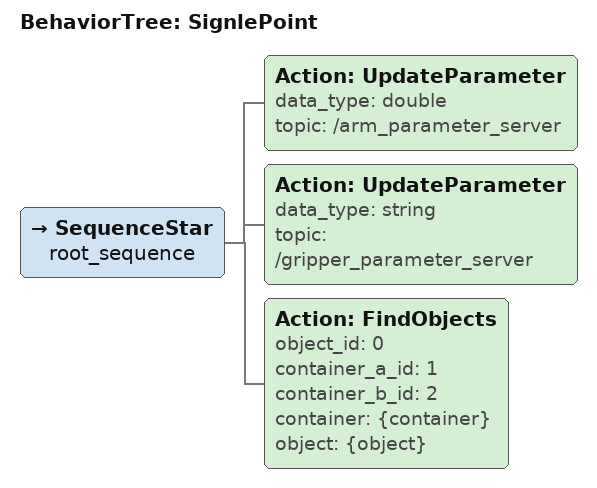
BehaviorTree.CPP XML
<root main_tree_to_execute = "SignlePoint" >
    <BehaviorTree ID="SignlePoint">
    <SequenceStar name="root_sequence">
        <Action ID="UpdateParameter" data_type="double" topic="/arm_parameter_server" />
        <Action ID="UpdateParameter" data_type="string" topic="/gripper_parameter_server" />

        <Action ID="FindObjects" object_id = "0" container_a_id = "1" container_b_id = "2" container="{container}" object="{object}"/>

    </SequenceStar>
    </BehaviorTree>
</root>
